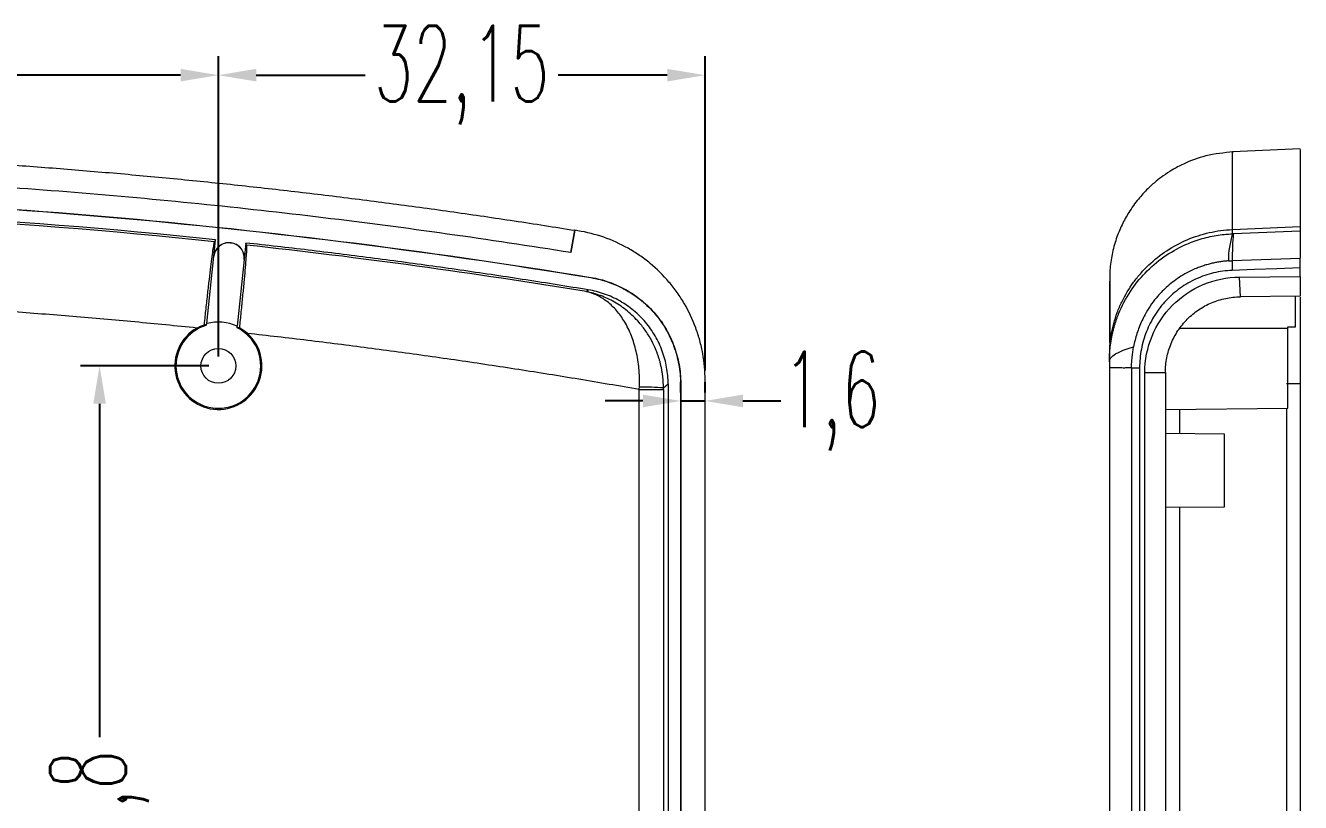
# Model space of a CAD drawing. Header units: inches. Extents: x 1568 to 2997, y 532 to 848.
# Drawn here: x 2290.1 to 2374.3, y 723.9 to 775.2 of the extents above; entities that cross this region are included whole.
import ezdxf

# ---------------------------------------------------------------- set-up
doc = ezdxf.new("R2010")
doc.units = ezdxf.units.IN
doc.styles.add('SLDTEXTSTYLE2', font='TXT', dxfattribs={"width": 0.6, "bigfont": 'bigfont'})
doc.dimstyles.new('5', dxfattribs={"dimtxt": 5, "dimasz": 2.5, "dimexe": 1.25, "dimexo": 0.625, "dimtad": 0, "dimzin": 12, "dimtxsty": 'SLDTEXTSTYLE2', "dimcen": 2.5, "dimclrd": 3, "dimclre": 3, "dimclrt": 256, "dimadec": 0, "dimazin": 0, "dimtfac": 1, "dimtmove": 0, "dimatfit": 3, "dimfxl": 1, "dimarcsym": 0})

# ---------------------------------------------------------------- blocks, each defined once
blk = doc.blocks.new('*D114')
at = {"color": 3, "lineweight": -2}
for p, q in [((2302.858, 753.335), (2302.858, 773.163)), ((2335.008, 752.398), (2335.008, 773.163)), ((2305.358, 771.913), (2312.558, 771.913)), ((2332.508, 771.913), (2325.308, 771.913))]:
    blk.add_line(p, q, dxfattribs=at)
at = {"color": 3}
for points in [[(2305.358, 772.329), (2305.358, 771.496), (2302.858, 771.913)], [(2332.508, 772.329), (2332.508, 771.496), (2335.008, 771.913)]]:
    blk.add_solid(points, dxfattribs=at)
at = {"layer": 'Defpoints', "color": 0}
for p in [(2302.858, 771.913), (2302.858, 752.71), (2335.008, 751.773)]:
    blk.add_point(p, dxfattribs=at)
at = {"insert": (2318.933, 771.913), "char_height": 5, "attachment_point": 5, "style": 'SLDTEXTSTYLE2'}
blk.add_mtext('32,15', dxfattribs=at)
blk = doc.blocks.new('*D115')
at = {"color": 3, "lineweight": -2}
for p, q in [((2218.358, 753.335), (2218.358, 773.163)), ((2302.858, 753.335), (2302.858, 773.163)), ((2220.858, 771.913), (2255.233, 771.913)), ((2300.358, 771.913), (2265.983, 771.913))]:
    blk.add_line(p, q, dxfattribs=at)
at = {"color": 3}
for points in [[(2220.858, 772.329), (2220.858, 771.496), (2218.358, 771.913)], [(2300.358, 772.329), (2300.358, 771.496), (2302.858, 771.913)]]:
    blk.add_solid(points, dxfattribs=at)
at = {"layer": 'Defpoints', "color": 0}
for p in [(2218.358, 771.913), (2218.358, 752.71), (2302.858, 752.71)]:
    blk.add_point(p, dxfattribs=at)
at = {"insert": (2260.608, 771.913), "char_height": 5, "attachment_point": 5, "style": 'SLDTEXTSTYLE2'}
blk.add_mtext('84,5', dxfattribs=at)
blk = doc.blocks.new('*D116')
at = {"color": 3, "lineweight": -2}
for p, q in [((2302.233, 752.71), (2293.76, 752.71)), ((2295.01, 750.21), (2295.01, 728.185)), ((2295.01, 695.41), (2295.01, 717.435)), ((2302.233, 692.91), (2293.76, 692.91))]:
    blk.add_line(p, q, dxfattribs=at)
at = {"color": 3}
for points in [[(2294.594, 750.21), (2295.427, 750.21), (2295.01, 752.71)], [(2294.594, 695.41), (2295.427, 695.41), (2295.01, 692.91)]]:
    blk.add_solid(points, dxfattribs=at)
at = {"layer": 'Defpoints', "color": 0}
for p in [(2295.01, 752.71), (2302.858, 752.71), (2302.858, 692.91)]:
    blk.add_point(p, dxfattribs=at)
at = {"insert": (2295.01, 722.81), "char_height": 5, "attachment_point": 5, "rotation": 90, "style": 'SLDTEXTSTYLE2'}
blk.add_mtext('59,8', dxfattribs=at)
blk = doc.blocks.new('*D123')
at = {"color": 3, "lineweight": -2}
for p, q in [((2333.406, 750.959), (2333.406, 751.645)), ((2335.008, 750.959), (2335.008, 751.645)), ((2330.906, 750.395), (2328.406, 750.395)), ((2333.406, 750.395), (2335.008, 750.395)), ((2337.508, 750.395), (2340.008, 750.395))]:
    blk.add_line(p, q, dxfattribs=at)
at = {"color": 3}
for points in [[(2330.906, 750.812), (2330.906, 749.978), (2333.406, 750.395)], [(2337.508, 750.812), (2337.508, 749.978), (2335.008, 750.395)]]:
    blk.add_solid(points, dxfattribs=at)
at = {"layer": 'Defpoints', "color": 0}
for p in [(2333.406, 750.395), (2333.406, 750.334), (2335.008, 750.334)]:
    blk.add_point(p, dxfattribs=at)
at = {"insert": (2343.383, 750.395), "char_height": 5, "attachment_point": 5, "style": 'SLDTEXTSTYLE2'}
blk.add_mtext('1,6', dxfattribs=at)

msp = doc.modelspace()

# ---------------------------------------------------------------- linework, layer by layer
at = {"color": 7, "linetype": 'Continuous', "lineweight": 15}
for p, q in [((2374.316, 767.037), (2369.846, 766.842)), ((2374.343, 765.537), (2374.304, 765.535)), ((2326.408, 761.669), (2326.148, 760.19)), ((2326.148, 760.19), (2326.408, 761.669)), ((2326.408, 761.669), (2326.408, 761.669)), ((2369.846, 761.719), (2374.316, 761.917)), ((2369.846, 761.719), (2374.316, 761.917)), ((2374.316, 761.605), (2369.923, 761.442)), ((2302.559, 759.968), (2302.672, 761.043)), ((2302.672, 761.043), (2302.605, 760.916)), ((2303.647, 760.829), (2303.638, 760.84)), ((2303.699, 760.834), (2303.638, 760.84)), ((2303.687, 760.824), (2303.647, 760.829)), ((2303.687, 760.824), (2303.699, 760.834)), ((2304.681, 760.828), (2304.569, 759.757)), ((2304.721, 760.69), (2304.681, 760.828)), ((2302.1, 755.505), (2302.568, 759.957)), ((2302.559, 759.968), (2302.568, 759.957)), ((2304.557, 759.748), (2304.093, 755.33)), ((2304.557, 759.748), (2304.569, 759.757)), ((2369.831, 759.662), (2374.316, 759.828)), ((2374.316, 759.181), (2374.316, 759.828)), ((2361.744, 759.039), (2361.744, 759.039)), ((2369.831, 759.662), (2369.825, 759.015)), ((2374.316, 758.61), (2374.316, 759.181)), ((2327.463, 758.555), (2327.461, 758.54)), ((2370.305, 758.575), (2374.316, 758.61)), ((2370.373, 757.276), (2370.305, 758.575)), ((2374.316, 758.61), (2374.316, 757.31)), ((2327.159, 757.62), (2327.294, 757.733)), ((2374.316, 757.31), (2370.373, 757.276)), ((2374.016, 755.291), (2374.016, 757.308)), ((2302.081, 755.4), (2302.092, 755.507)), ((2302.092, 755.507), (2302.1, 755.505)), ((2304.091, 755.225), (2304.102, 755.33)), ((2304.093, 755.33), (2304.102, 755.33)), ((2373.516, 755.291), (2374.016, 755.291)), ((2373.516, 755.185), (2373.516, 755.291)), ((2373.516, 749.91), (2373.516, 755.185)), ((2361.716, 754.029), (2361.716, 752.989)), ((2361.716, 752.588), (2361.716, 693.033)), ((2363.176, 752.588), (2363.714, 752.588)), ((2363.176, 752.588), (2363.176, 693.033)), ((2363.714, 752.588), (2363.714, 693.033)), ((2364.06, 693.345), (2364.06, 752.276)), ((2364.06, 752.276), (2365.416, 752.276)), ((2365.416, 752.276), (2365.416, 693.345)), ((2332.258, 751.26), (2332.567, 751.522)), ((2332.567, 751.522), (2332.567, 694.099)), ((2333.39, 751.555), (2333.39, 694.065)), ((2333.39, 751.555), (2333.406, 751.555)), ((2333.406, 751.555), (2333.406, 694.065)), ((2335.008, 693.847), (2335.008, 751.773)), ((2373.416, 751.555), (2374.316, 751.555)), ((2374.316, 751.555), (2374.316, 694.065)), ((2330.66, 751.149), (2332.258, 751.149)), ((2330.66, 694.472), (2330.66, 751.149)), ((2332.258, 751.149), (2332.258, 751.26)), ((2332.258, 751.149), (2332.258, 694.472)), ((2365.416, 749.84), (2373.516, 749.91)), ((2373.416, 749.909), (2373.416, 695.711)), ((2369.316, 748.21), (2365.416, 748.244)), ((2369.316, 745.81), (2369.316, 748.21)), ((2369.316, 743.41), (2369.316, 745.81)), ((2365.416, 743.376), (2369.316, 743.41))]:
    msp.add_line(p, q, dxfattribs=at)
at = {"color": 8, "linetype": 'Continuous', "lineweight": 15}
for p, q in [((2366.347, 749.848), (2366.347, 748.236)), ((2366.347, 743.384), (2366.347, 702.236))]:
    msp.add_line(p, q, dxfattribs=at)
at = {"color": 7, "linetype": 'Continuous', "lineweight": 15, "flags": 128}
for points in [[(2374.316, 759.181), (2372.79, 759.125), (2371.307, 759.07), (2369.825, 759.015)], [(2361.716, 752.989), (2361.742, 753.12), (2361.82, 753.25), (2361.95, 753.379), (2362.129, 753.505), (2362.358, 753.626), (2362.634, 753.743), (2362.955, 753.855), (2363.319, 753.96)]]:
    msp.add_lwpolyline(points, dxfattribs=at)
at = {"color": 7, "linetype": 'Continuous', "lineweight": 15}
msp.add_circle((2302.858, 752.71), 1.15, dxfattribs=at)
for centre, radius, start, end in [((2376.017, 759.603), 6.439, 163.43077, 179.60385), ((2302.858, 752.71), 2.896, 64.76244, 105.17439), ((2302.858, 752.71), 2.876, 119.58321, 48.18651), ((2302.858, 752.71), 2.8, 106.12712, 63.88796), ((2331.021, 734.124), 17.18, 85.87047, 91.1811)]:
    msp.add_arc(centre, radius, start, end, dxfattribs=at)
for centre, major_axis, ratio, start_param, end_param in [((2301.352, 752.869), (3.014, -0.317), 0.866047, 1.4183, 1.468794), ((2304.396, 752.549), (3.074, -0.323), 0.866047, 1.71069, 1.760444), ((2342.822, 752.523), (175.758, 0.374), 0.015004, 1.395222, 1.436488)]:
    msp.add_ellipse(centre, major_axis=major_axis, ratio=ratio, start_param=start_param, end_param=end_param, dxfattribs=at)
for points, knots in [([(2194.308, 761.917), (2194.976, 762.021), (2196.31, 762.228), (2198.313, 762.527), (2200.316, 762.817), (2202.318, 763.097), (2204.321, 763.368), (2206.324, 763.629), (2208.326, 763.881), (2210.329, 764.123), (2212.331, 764.355), (2214.333, 764.577), (2216.336, 764.79), (2218.338, 764.993), (2220.34, 765.187), (2222.343, 765.371), (2224.345, 765.546), (2226.347, 765.71), (2228.349, 765.865), (2230.351, 766.011), (2232.353, 766.147), (2234.355, 766.273), (2236.357, 766.39), (2238.359, 766.497), (2240.361, 766.594), (2242.363, 766.682), (2244.365, 766.76), (2246.367, 766.828), (2248.369, 766.887), (2250.37, 766.936), (2252.372, 766.976), (2254.374, 767.006), (2256.375, 767.026), (2258.377, 767.037), (2260.379, 767.038), (2262.38, 767.029), (2264.382, 767.011), (2266.383, 766.983), (2268.384, 766.946), (2270.386, 766.899), (2272.387, 766.842), (2274.388, 766.776), (2276.39, 766.7), (2278.391, 766.614), (2280.392, 766.519), (2282.393, 766.414), (2284.394, 766.299), (2286.395, 766.175), (2288.396, 766.041), (2290.397, 765.898), (2292.398, 765.745), (2294.399, 765.582), (2296.4, 765.41), (2298.401, 765.228), (2300.402, 765.037), (2302.403, 764.835), (2304.403, 764.625), (2306.404, 764.404), (2308.405, 764.174), (2310.405, 763.934), (2312.406, 763.685), (2314.407, 763.426), (2316.407, 763.157), (2318.408, 762.879), (2320.408, 762.591), (2322.408, 762.294), (2324.409, 761.987), (2325.742, 761.775), (2326.408, 761.669)], [0, 0, 0, 0, 0.0152763, 0.0305414, 0.0457956, 0.0610393, 0.0762729, 0.0914966, 0.1067109, 0.121916, 0.1371122, 0.1523001, 0.1674797, 0.1826517, 0.1978161, 0.2129735, 0.2281241, 0.2432684, 0.2584065, 0.273539, 0.2886661, 0.3037882, 0.3189056, 0.3340186, 0.3491277, 0.3642332, 0.3793354, 0.3944346, 0.4095313, 0.4246257, 0.4397183, 0.4548093, 0.4698991, 0.4849881, 0.5000766, 0.5151649, 0.5302535, 0.5453426, 0.5604326, 0.5755239, 0.5906167, 0.6057116, 0.6208087, 0.6359085, 0.6510113, 0.6661174, 0.6812272, 0.6963411, 0.7114593, 0.7265823, 0.7417104, 0.7568439, 0.7719832, 0.7871286, 0.8022805, 0.8174392, 0.8326051, 0.8477785, 0.8629597, 0.8781491, 0.893347, 0.9085538, 0.9237698, 0.9389954, 0.9542308, 0.9694765, 0.9847328, 1, 1, 1, 1]), ([(2369.912, 766.845), (2369.298, 766.784), (2368.16, 766.672), (2366.812, 766.169), (2365.892, 765.682), (2365.296, 765.291), (2364.762, 764.881), (2364.205, 764.378), (2363.585, 763.699), (2363.015, 762.902), (2362.529, 762.02), (2362.151, 761.094), (2361.866, 760.089), (2361.788, 759.387), (2361.749, 759.039)], [0, 0, 0, 0, 0.149466, 0.276754, 0.34628, 0.402194, 0.449697, 0.50977, 0.584234, 0.672568, 0.747298, 0.828458, 0.915026, 1, 1, 1, 1]), ([(2374.316, 766.993), (2374.316, 766.999), (2374.316, 767.015), (2374.316, 766.658), (2374.316, 765.983), (2374.316, 764.963), (2374.316, 763.644), (2374.316, 762.493), (2374.316, 761.917)], [0, 0, 0, 0, 0.111507, 0.288449, 0.465632, 0.643195, 0.821272, 1, 1, 1, 1]), ([(2326.148, 760.19), (2320.708, 761.064), (2315.25, 761.834), (2304.317, 763.158), (2298.84, 763.714), (2287.865, 764.608), (2282.364, 764.947), (2271.359, 765.406), (2265.855, 765.525), (2254.845, 765.545), (2249.336, 765.446), (2238.327, 765.027), (2232.833, 764.708), (2216.382, 763.429), (2205.456, 762.144), (2194.569, 760.438)], [0, 0, 0, 0, 0.125, 0.125, 0.25, 0.25, 0.375, 0.375, 0.5, 0.5, 0.625, 0.625, 0.75, 0.75, 1, 1, 1, 1]), ([(2326.148, 760.19), (2320.708, 761.064), (2315.25, 761.834), (2304.317, 763.158), (2298.84, 763.714), (2287.865, 764.608), (2282.364, 764.947), (2271.359, 765.406), (2265.855, 765.525), (2254.845, 765.545), (2249.336, 765.446), (2238.327, 765.027), (2232.833, 764.708), (2216.382, 763.429), (2205.456, 762.144), (2194.569, 760.438)], [0, 0, 0, 0, 0.125, 0.125, 0.25, 0.25, 0.375, 0.375, 0.5, 0.5, 0.625, 0.625, 0.75, 0.75, 1, 1, 1, 1]), ([(2194.609, 759.024), (2205.596, 760.732), (2216.644, 762.05), (2238.816, 763.76), (2249.937, 764.17), (2272.172, 764.092), (2283.291, 763.6), (2305.45, 761.734), (2316.491, 760.36), (2327.463, 758.555)], [0, 0, 0, 0, 0.25, 0.25, 0.5, 0.5, 0.75, 0.75, 1, 1, 1, 1]), ([(2194.609, 759.008), (2205.596, 760.716), (2216.643, 762.034), (2238.815, 763.744), (2249.936, 764.155), (2272.171, 764.076), (2283.289, 763.585), (2305.448, 761.719), (2316.489, 760.344), (2327.461, 758.54)], [0, 0, 0, 0, 0.25, 0.25, 0.5, 0.5, 0.75, 0.75, 1, 1, 1, 1]), ([(2335.008, 751.773), (2335.008, 752.366), (2334.956, 752.95), (2334.803, 753.813), (2334.739, 754.098), (2334.586, 754.665), (2334.496, 754.947), (2334.19, 755.78), (2333.939, 756.309), (2333.497, 757.066), (2333.339, 757.312), (2332.999, 757.792), (2332.816, 758.026), (2332.242, 758.7), (2331.825, 759.11), (2331.148, 759.668), (2330.914, 759.845), (2330.428, 760.178), (2330.176, 760.335), (2329.406, 760.768), (2328.873, 761.009), (2327.769, 761.396), (2327.193, 761.542), (2326.608, 761.636)], [0, 0, 0, 0, 0.125, 0.125, 0.1875, 0.1875, 0.25, 0.25, 0.375, 0.375, 0.4375, 0.4375, 0.5, 0.5, 0.625, 0.625, 0.6875, 0.6875, 0.75, 0.75, 0.875, 0.875, 1, 1, 1, 1]), ([(2361.716, 752.989), (2361.717, 753.089), (2361.719, 753.287), (2361.735, 753.58), (2361.76, 753.865), (2361.794, 754.141), (2361.835, 754.408), (2361.883, 754.665), (2361.936, 754.911), (2361.995, 755.146), (2362.057, 755.369), (2362.122, 755.581), (2362.19, 755.782), (2362.258, 755.97), (2362.508, 756.61), (2363.04, 757.626), (2364.054, 758.897), (2365.272, 759.941), (2366.371, 760.567), (2367.198, 760.908), (2367.712, 761.083), (2368.237, 761.225), (2368.77, 761.332), (2369.307, 761.407), (2369.666, 761.428), (2369.846, 761.439)], [0, 0, 0, 0, 0.02326, 0.045984, 0.068133, 0.089667, 0.11055, 0.13075, 0.150235, 0.168976, 0.186946, 0.204122, 0.220481, 0.236005, 0.250675, 0.37999, 0.499994, 0.625903, 0.749348, 0.791046, 0.832916, 0.874851, 0.916746, 0.958496, 1, 1, 1, 1]), ([(2361.744, 754.022), (2361.786, 754.529), (2361.874, 755.025), (2362.071, 755.753), (2362.148, 755.992), (2362.325, 756.466), (2362.425, 756.701), (2362.755, 757.389), (2363.015, 757.822), (2363.461, 758.435), (2363.619, 758.632), (2363.955, 759.015), (2364.133, 759.201), (2364.688, 759.728), (2365.085, 760.043), (2365.935, 760.6), (2366.393, 760.845), (2367.333, 761.244), (2367.818, 761.4), (2368.814, 761.627), (2369.329, 761.696), (2369.846, 761.719)], [0, 0, 0, 0, 0.125, 0.125, 0.1875, 0.1875, 0.25, 0.25, 0.375, 0.375, 0.4375, 0.4375, 0.5, 0.5, 0.625, 0.625, 0.75, 0.75, 0.875, 0.875, 1, 1, 1, 1]), ([(2369.923, 761.442), (2369.898, 761.333), (2369.877, 761.124), (2369.846, 760.518), (2369.836, 760.121), (2369.831, 759.662)], [0, 0, 0, 0, 0.5, 0.5, 1, 1, 1, 1]), ([(2374.316, 761.917), (2374.316, 761.865), (2374.316, 761.763), (2374.316, 761.657), (2374.316, 761.605)], [0, 0, 0, 0, 0.499906, 1, 1, 1, 1]), ([(2374.316, 761.605), (2374.316, 761.495), (2374.316, 761.286), (2374.316, 760.682), (2374.316, 760.296), (2374.316, 759.828)], [0, 0, 0, 0, 0.5, 0.5, 1, 1, 1, 1]), ([(2301.932, 755.433), (2301.97, 755.791), (2302.007, 756.143), (2302.083, 756.831), (2302.12, 757.171), (2302.194, 757.824), (2302.23, 758.133), (2302.298, 758.716), (2302.331, 758.994), (2302.393, 759.495), (2302.421, 759.72), (2302.474, 760.12), (2302.498, 760.295), (2302.539, 760.58), (2302.557, 760.691), (2302.586, 760.852), (2302.597, 760.901), (2302.605, 760.916)], [0, 0, 0, 0, 0.125, 0.125, 0.25, 0.25, 0.375, 0.375, 0.5, 0.5, 0.625, 0.625, 0.75, 0.75, 0.875, 0.875, 1, 1, 1, 1]), ([(2303.638, 760.84), (2303.509, 760.854), (2303.379, 760.842), (2303.133, 760.769), (2303.017, 760.708), (2302.818, 760.548), (2302.734, 760.447), (2302.612, 760.222), (2302.573, 760.097), (2302.559, 759.968)], [0, 0, 0, 0, 0.25, 0.25, 0.5, 0.5, 0.75, 0.75, 1, 1, 1, 1]), ([(2303.647, 760.829), (2303.518, 760.842), (2303.389, 760.83), (2303.143, 760.758), (2303.026, 760.697), (2302.828, 760.536), (2302.743, 760.435), (2302.621, 760.211), (2302.582, 760.086), (2302.568, 759.957)], [0, 0, 0, 0, 0.25, 0.25, 0.5, 0.5, 0.75, 0.75, 1, 1, 1, 1]), ([(2304.557, 759.748), (2304.571, 759.876), (2304.559, 760.005), (2304.486, 760.251), (2304.425, 760.367), (2304.265, 760.565), (2304.164, 760.649), (2303.941, 760.771), (2303.816, 760.811), (2303.687, 760.824)], [0, 0, 0, 0, 0.25, 0.25, 0.5, 0.5, 0.75, 0.75, 1, 1, 1, 1]), ([(2304.569, 759.757), (2304.582, 759.885), (2304.57, 760.015), (2304.498, 760.26), (2304.437, 760.376), (2304.277, 760.574), (2304.176, 760.658), (2303.952, 760.78), (2303.827, 760.82), (2303.699, 760.834)], [0, 0, 0, 0, 0.25, 0.25, 0.5, 0.5, 0.75, 0.75, 1, 1, 1, 1]), ([(2304.721, 760.69), (2304.725, 760.673), (2304.726, 760.625), (2304.721, 760.464), (2304.716, 760.352), (2304.697, 760.066), (2304.685, 759.895), (2304.653, 759.499), (2304.634, 759.271), (2304.591, 758.772), (2304.566, 758.502), (2304.512, 757.922), (2304.482, 757.608), (2304.42, 756.964), (2304.387, 756.631), (2304.318, 755.942), (2304.281, 755.587), (2304.244, 755.23)], [0, 0, 0, 0, 0.125, 0.125, 0.25, 0.25, 0.375, 0.375, 0.5, 0.5, 0.625, 0.625, 0.75, 0.75, 0.875, 0.875, 1, 1, 1, 1]), ([(2327.294, 757.733), (2326.609, 757.844), (2325.239, 758.067), (2323.183, 758.389), (2321.128, 758.702), (2319.072, 759.004), (2317.016, 759.295), (2314.961, 759.577), (2312.905, 759.848), (2310.849, 760.109), (2308.794, 760.359), (2306.738, 760.6), (2305.367, 760.752), (2304.681, 760.828)], [0, 0, 0, 0, 0.091224, 0.182379, 0.273466, 0.364488, 0.455448, 0.546346, 0.637185, 0.727968, 0.818697, 0.909373, 1, 1, 1, 1]), ([(2361.744, 759.028), (2361.744, 759.029), (2361.744, 759.034), (2361.744, 758.846), (2361.745, 758.485), (2361.745, 758.001), (2361.745, 757.344), (2361.744, 756.508), (2361.744, 755.547), (2361.744, 754.637), (2361.744, 754.022)], [0, 0, 0, 0, 0.054175, 0.241708, 0.335466, 0.429225, 0.616757, 0.710515, 0.804273, 1, 1, 1, 1]), ([(2361.744, 759.028), (2361.744, 759.027), (2361.744, 759.026), (2361.744, 758.884), (2361.745, 758.565), (2361.745, 758.058), (2361.745, 757.434), (2361.744, 756.627), (2361.744, 755.442), (2361.744, 754.582), (2361.744, 754.022)], [0, 0, 0, 0, 0.057115, 0.152605, 0.343602, 0.439093, 0.534583, 0.72558, 0.82107, 1, 1, 1, 1]), ([(2369.578, 759.647), (2369.493, 759.641), (2369.321, 759.627), (2369.059, 759.593), (2368.789, 759.548), (2368.514, 759.49), (2368.233, 759.418), (2367.948, 759.332), (2367.66, 759.231), (2367.1, 759.006), (2366.336, 758.595), (2365.483, 757.933), (2364.711, 757.121), (2364.198, 756.363), (2363.863, 755.699), (2363.684, 755.278), (2363.532, 754.846), (2363.407, 754.406), (2363.349, 754.108), (2363.319, 753.96)], [0, 0, 0, 0, 0.028061, 0.057079, 0.087067, 0.118044, 0.149931, 0.182607, 0.216115, 0.250509, 0.381533, 0.500101, 0.604822, 0.749535, 0.799502, 0.849646, 0.899987, 0.950147, 1, 1, 1, 1]), ([(2369.825, 759.015), (2369.413, 759), (2369.005, 758.944), (2368.205, 758.754), (2367.82, 758.622), (2367.082, 758.286), (2366.722, 758.078), (2366.058, 757.602), (2365.753, 757.335), (2365.193, 756.742), (2364.938, 756.413), (2364.503, 755.727), (2364.319, 755.365), (2364.018, 754.601), (2363.904, 754.204), (2363.753, 753.407), (2363.715, 753), (2363.714, 752.588)], [0, 0, 0, 0, 0.125, 0.125, 0.25, 0.25, 0.375, 0.375, 0.5, 0.5, 0.625, 0.625, 0.75, 0.75, 0.875, 0.875, 1, 1, 1, 1]), ([(2327.461, 758.54), (2327.873, 758.472), (2328.275, 758.368), (2329.058, 758.091), (2329.441, 757.916), (2330.161, 757.508), (2330.501, 757.275), (2331.141, 756.748), (2331.441, 756.452), (2331.976, 755.822), (2332.213, 755.485), (2332.524, 754.946), (2332.621, 754.76), (2332.797, 754.383), (2332.876, 754.191), (2333.089, 753.609), (2333.197, 753.21), (2333.346, 752.392), (2333.387, 751.974), (2333.39, 751.555)], [0, 0, 0, 0, 0.125, 0.125, 0.25, 0.25, 0.375, 0.375, 0.5, 0.5, 0.625, 0.625, 0.6875, 0.6875, 0.75, 0.75, 0.875, 0.875, 1, 1, 1, 1]), ([(2327.463, 758.555), (2327.877, 758.487), (2328.28, 758.383), (2329.065, 758.106), (2329.448, 757.93), (2330.17, 757.522), (2330.51, 757.288), (2331.151, 756.759), (2331.452, 756.463), (2331.988, 755.832), (2332.226, 755.494), (2332.538, 754.954), (2332.635, 754.767), (2332.811, 754.389), (2332.89, 754.197), (2333.104, 753.613), (2333.212, 753.214), (2333.362, 752.393), (2333.402, 751.975), (2333.406, 751.555)], [0, 0, 0, 0, 0.125, 0.125, 0.25, 0.25, 0.375, 0.375, 0.5, 0.5, 0.625, 0.625, 0.6875, 0.6875, 0.75, 0.75, 0.875, 0.875, 1, 1, 1, 1]), ([(2361.716, 758.305), (2361.716, 758.304), (2361.716, 758.303), (2361.716, 757.908), (2361.716, 757.194), (2361.716, 756.112), (2361.716, 755.127), (2361.716, 754.398), (2361.716, 754.247)], [0, 0, 0, 0, 0.131662, 0.33494, 0.538733, 0.742732, 0.946516, 1, 1, 1, 1]), ([(2364.06, 752.276), (2364.06, 753.096), (2364.222, 753.916), (2364.847, 755.433), (2365.308, 756.129), (2366.463, 757.294), (2367.155, 757.761), (2368.666, 758.399), (2369.485, 758.569), (2370.305, 758.575)], [0, 0, 0, 0, 0.25, 0.25, 0.5, 0.5, 0.75, 0.75, 1, 1, 1, 1]), ([(2301.439, 755.211), (2300.756, 755.281), (2299.39, 755.419), (2297.34, 755.615), (2295.29, 755.8), (2293.24, 755.975), (2291.191, 756.14), (2289.141, 756.294), (2287.091, 756.438), (2285.041, 756.571), (2282.991, 756.695), (2280.941, 756.807), (2278.891, 756.91), (2276.841, 757.002), (2274.791, 757.084), (2272.741, 757.155), (2270.691, 757.217), (2268.641, 757.267), (2266.59, 757.308), (2264.54, 757.338), (2262.49, 757.358), (2260.439, 757.367), (2258.389, 757.366), (2256.339, 757.355), (2254.288, 757.333), (2252.238, 757.301), (2250.187, 757.259), (2248.136, 757.207), (2246.086, 757.144), (2244.035, 757.07), (2241.984, 756.987), (2239.934, 756.892), (2237.883, 756.788), (2235.832, 756.673), (2233.781, 756.548), (2231.73, 756.413), (2229.679, 756.267), (2227.628, 756.111), (2225.577, 755.945), (2223.526, 755.768), (2221.475, 755.581), (2220.108, 755.448), (2219.424, 755.382)], [0, 0, 0, 0, 0.025074, 0.050136, 0.075187, 0.100227, 0.125258, 0.150279, 0.175291, 0.200296, 0.225293, 0.250283, 0.275267, 0.300246, 0.32522, 0.35019, 0.375156, 0.400119, 0.42508, 0.450039, 0.474997, 0.499955, 0.524913, 0.549872, 0.574832, 0.599794, 0.624759, 0.649728, 0.674701, 0.699678, 0.724661, 0.749649, 0.774644, 0.799646, 0.824657, 0.849675, 0.874703, 0.89974, 0.924788, 0.949847, 0.974917, 1, 1, 1, 1]), ([(2332.258, 751.26), (2332.257, 751.336), (2332.256, 751.487), (2332.244, 751.713), (2332.224, 751.938), (2332.197, 752.16), (2332.163, 752.38), (2332.121, 752.598), (2332.073, 752.812), (2332.019, 753.023), (2331.958, 753.23), (2331.891, 753.433), (2331.791, 753.707), (2331.611, 754.132), (2331.307, 754.702), (2330.962, 755.202), (2330.611, 755.629), (2330.281, 755.979), (2329.881, 756.337), (2329.462, 756.653), (2329.026, 756.929), (2328.576, 757.163), (2328.113, 757.357), (2327.641, 757.513), (2327.319, 757.584), (2327.159, 757.62)], [0, 0, 0, 0, 0.023076, 0.04608, 0.069018, 0.091896, 0.114714, 0.13747, 0.160158, 0.182769, 0.205295, 0.227721, 0.250035, 0.297771, 0.37534, 0.460276, 0.500393, 0.563873, 0.62684, 0.689452, 0.751825, 0.814036, 0.876128, 0.938119, 1, 1, 1, 1]), ([(2330.667, 751.301), (2330.67, 751.368), (2330.675, 751.503), (2330.678, 751.707), (2330.676, 751.912), (2330.669, 752.118), (2330.657, 752.324), (2330.631, 752.658), (2330.572, 753.121), (2330.426, 753.862), (2330.153, 754.744), (2329.788, 755.493), (2329.435, 756.028), (2329.165, 756.368), (2328.863, 756.685), (2328.549, 756.958), (2328.211, 757.193), (2327.907, 757.359), (2327.635, 757.477), (2327.399, 757.56), (2327.238, 757.6), (2327.159, 757.62)], [0, 0, 0, 0, 0.02034, 0.040897, 0.061671, 0.08266, 0.103862, 0.125274, 0.186296, 0.250035, 0.369216, 0.500035, 0.559367, 0.624571, 0.681228, 0.749602, 0.812718, 0.874949, 0.916803, 0.958504, 1, 1, 1, 1]), ([(2332.567, 751.522), (2332.567, 751.895), (2332.534, 752.262), (2332.406, 752.985), (2332.309, 753.343), (2332.053, 754.041), (2331.896, 754.374), (2331.526, 755.009), (2331.312, 755.313), (2330.831, 755.879), (2330.569, 756.137), (2330.145, 756.488), (2329.998, 756.6), (2329.693, 756.81), (2329.534, 756.909), (2329.051, 757.182), (2328.716, 757.334), (2328.023, 757.579), (2327.661, 757.672), (2327.294, 757.733)], [0, 0, 0, 0, 0.125, 0.125, 0.25, 0.25, 0.375, 0.375, 0.5, 0.5, 0.625, 0.625, 0.6875, 0.6875, 0.75, 0.75, 0.875, 0.875, 1, 1, 1, 1]), ([(2365.416, 752.276), (2365.416, 752.605), (2365.448, 752.928), (2365.543, 753.405), (2365.582, 753.562), (2365.676, 753.875), (2365.731, 754.03), (2365.917, 754.482), (2366.069, 754.768), (2366.428, 755.309), (2366.637, 755.566), (2367.094, 756.027), (2367.343, 756.233), (2367.884, 756.599), (2368.172, 756.756), (2368.768, 757.008), (2369.079, 757.105), (2369.72, 757.238), (2370.045, 757.273), (2370.373, 757.276)], [0, 0, 0, 0, 0.125, 0.125, 0.1875, 0.1875, 0.25, 0.25, 0.375, 0.375, 0.5, 0.5, 0.625, 0.625, 0.75, 0.75, 0.875, 0.875, 1, 1, 1, 1]), ([(2374.316, 757.25), (2374.316, 757.069), (2374.316, 756.648), (2374.316, 755.803), (2374.316, 754.787), (2374.316, 753.683), (2374.316, 752.599), (2374.316, 751.882), (2374.316, 751.555)], [0, 0, 0, 0, 0.135645, 0.317053, 0.498471, 0.675388, 0.852324, 1, 1, 1, 1]), ([(2330.66, 751.149), (2329.996, 751.264), (2328.67, 751.495), (2326.678, 751.828), (2324.687, 752.152), (2322.696, 752.466), (2320.705, 752.771), (2318.714, 753.066), (2316.723, 753.351), (2314.732, 753.626), (2312.741, 753.891), (2310.75, 754.147), (2308.759, 754.393), (2306.768, 754.629), (2305.44, 754.779), (2304.776, 754.854)], [0, 0, 0, 0, 0.0772587, 0.1544551, 0.2315907, 0.3086674, 0.3856871, 0.4626513, 0.5395619, 0.6164208, 0.6932295, 0.7699901, 0.8467041, 0.9233735, 1, 1, 1, 1]), ([(2363.176, 752.588), (2363.177, 752.616), (2363.18, 752.692), (2363.186, 752.811), (2363.189, 752.868), (2363.201, 753.044), (2363.211, 753.162), (2363.248, 753.511), (2363.28, 753.739), (2363.319, 753.96)], [0, 0, 0, 0, 0.125, 0.125, 0.25, 0.25, 0.5, 0.5, 1, 1, 1, 1]), ([(2361.716, 752.989), (2361.716, 752.955), (2361.716, 752.89), (2361.716, 752.756), (2361.716, 752.655), (2361.716, 752.588)], [0, 0, 0, 0, 0.251251, 0.499785, 1, 1, 1, 1]), ([(2363.176, 752.588), (2363.127, 752.585), (2363.022, 752.578), (2362.867, 752.573), (2362.706, 752.571), (2362.572, 752.572), (2362.433, 752.576), (2362.306, 752.58), (2362.184, 752.584), (2362.07, 752.585), (2361.96, 752.585), (2361.856, 752.585), (2361.778, 752.586), (2361.726, 752.587), (2361.72, 752.588), (2361.716, 752.588)], [0, 0, 0, 0, 0.05362, 0.113212, 0.178789, 0.25036, 0.289649, 0.375305, 0.44448, 0.500258, 0.592759, 0.688984, 0.788932, 0.892604, 1, 1, 1, 1])]:
    msp.add_open_spline(points, degree=3, knots=knots, dxfattribs=at)
at = {"color": 8, "linetype": 'Continuous', "lineweight": 15}
msp.add_open_spline([(2369.846, 761.719), (2369.846, 762.324), (2369.846, 763.534), (2369.846, 764.897), (2369.846, 765.934), (2369.846, 766.574), (2369.846, 766.863), (2369.846, 766.814), (2369.846, 766.803)], degree=3, knots=[0, 0, 0, 0, 0.188635, 0.377477, 0.566417, 0.755351, 0.944176, 1, 1, 1, 1], dxfattribs=at)
at = {"color": 7, "linetype": 'Continuous', "lineweight": 15}
for points in [[(2302.672, 761.043), (2288.926, 762.48), (2275.11, 763.234), (2261.289, 763.291)], [(2302.605, 760.916), (2288.895, 762.347), (2275.116, 763.091), (2261.342, 763.149)], [(2326.608, 761.636), (2326.542, 761.647), (2326.475, 761.658), (2326.408, 761.669)], [(2369.846, 761.439), (2369.846, 761.534), (2369.846, 761.627), (2369.846, 761.719)], [(2369.923, 761.442), (2369.897, 761.441), (2369.871, 761.44), (2369.846, 761.439)], [(2327.159, 757.62), (2319.711, 758.842), (2312.231, 759.867), (2304.721, 760.69)], [(2369.578, 759.647), (2369.653, 759.652), (2369.785, 759.659), (2369.831, 759.662)], [(2301.439, 755.211), (2301.596, 755.301), (2301.76, 755.374), (2301.932, 755.433)], [(2304.776, 754.854), (2304.613, 755), (2304.436, 755.125), (2304.244, 755.23)], [(2330.66, 751.149), (2330.662, 751.199), (2330.664, 751.25), (2330.667, 751.301)]]:
    msp.add_open_spline(points, degree=3, dxfattribs=at)

# ---------------------------------------------------------------- dimensions: what is measured, and where the dimension line sits
for base, p1, p2, picture, middle in [((2218.358, 771.913), (2302.858, 752.71), (2218.358, 752.71), '*D115', (2260.608, 771.913)), ((2302.858, 771.913), (2335.008, 751.773), (2302.858, 752.71), '*D114', (2318.933, 771.913))]:
    dim = msp.add_linear_dim(base=base, p1=p1, p2=p2, dimstyle='5')
    dim.commit()
    dim.dimension.update_dxf_attribs({"geometry": picture, "text_midpoint": middle})
dim = msp.add_linear_dim(base=(2333.406, 750.395), p1=(2335.008, 750.334), p2=(2333.406, 750.334), dimstyle='5')
dim.commit()
dim.dimension.update_dxf_attribs({"geometry": '*D123', "text_midpoint": (2343.383, 750.395), "dimtype": 160})
dim = msp.add_linear_dim(base=(2295.01, 752.71), p1=(2302.858, 692.91), p2=(2302.858, 752.71), angle=90, dimstyle='5')
dim.commit()
dim.dimension.update_dxf_attribs({"geometry": '*D116', "text_midpoint": (2295.01, 722.81)})

doc.saveas('drawing.dxf')
